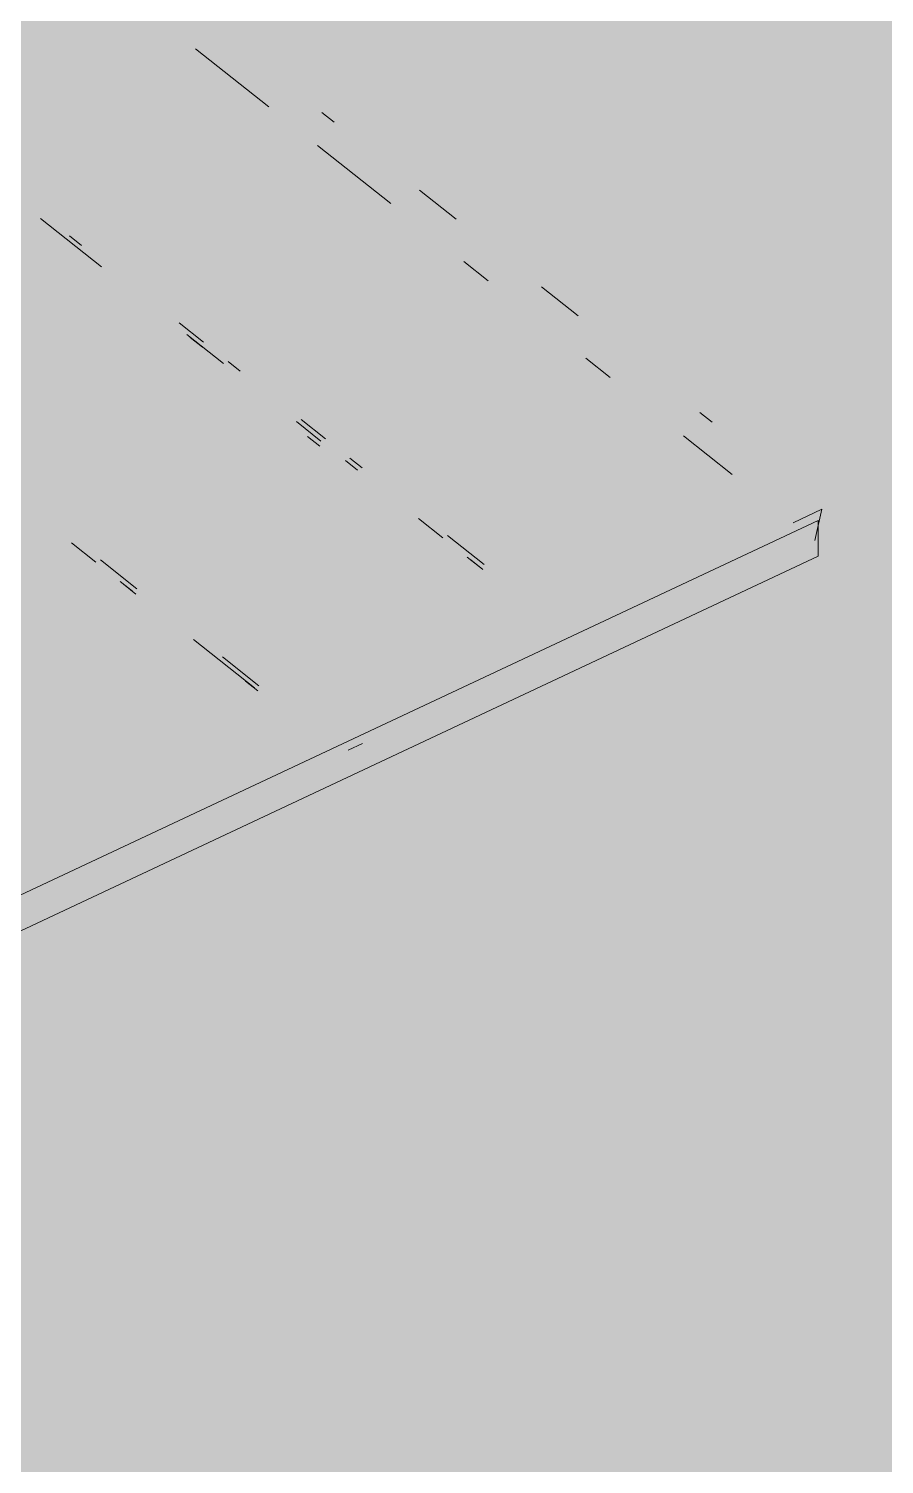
# Model space of a CAD drawing. Header units: millimetres. Extents: x 5 to 1315, y 5 to 292.
# Drawn here: x 1191.872 to 1194.201, y 95.489 to 99.397 of the extents above; entities that cross this region are included whole.
import ezdxf

# ---------------------------------------------------------------- set-up
doc = ezdxf.new("R2010")
doc.units = ezdxf.units.MM
doc.layers.add('EXISTING', color=7, linetype='Continuous')
doc.layers.add('IMAGES', color=7, linetype='Continuous')

# ---------------------------------------------------------------- blocks, each defined once
blk = doc.blocks.new('SHEET_03')
at = {"layer": 'EXISTING', "color": 250, "lineweight": 9}
for p, q in [((292.3264, 99.3426), (292.5256, 99.1846)), ((292.7032, 99.1422), (292.6701, 99.1686)), ((292.6584, 99.0792), (292.8576, 98.9212)), ((293.0352, 98.8788), (292.9356, 98.9579)), ((291.904, 98.8804), (292.07, 98.7487)), ((292.0161, 98.8072), (291.9829, 98.8336)), ((293.0567, 98.7632), (293.1231, 98.7105)), ((293.3672, 98.6154), (293.2676, 98.6945)), ((292.3481, 98.5438), (292.2817, 98.5965)), ((292.3024, 98.5643), (292.402, 98.4853)), ((292.3449, 98.5302), (292.3117, 98.5566)), ((292.4477, 98.4648), (292.4145, 98.4912)), ((293.3887, 98.4998), (293.4551, 98.4471)), ((292.6011, 98.3273), (292.6675, 98.2746)), ((292.68, 98.2805), (292.6136, 98.3331)), ((293.7323, 98.3257), (293.6991, 98.3521)), ((293.6543, 98.2891), (293.787, 98.1837)), ((292.6644, 98.261), (292.6312, 98.2873)), ((292.7339, 98.2219), (292.7671, 98.1956)), ((292.7796, 98.2014), (292.7464, 98.2278)), ((290.1446, 96.2382), (294.0213, 98.0582)), ((292.9331, 98.0639), (292.9995, 98.0112)), ((294.0311, 98.0887), (293.953, 98.052)), ((294.0115, 98.0035), (294.0311, 98.0887)), ((294.0213, 98.0582), (294.0213, 97.9607)), ((293.1116, 97.938), (293.012, 98.0171)), ((291.9882, 97.9976), (292.0546, 97.9449)), ((290.1446, 96.1407), (294.0213, 97.9607)), ((292.1667, 97.8718), (292.0671, 97.9508)), ((293.0659, 97.9585), (293.0991, 97.9322)), ((293.1084, 97.9244), (293.0752, 97.9508)), ((292.121, 97.8922), (292.1542, 97.8659)), ((292.1636, 97.8581), (292.1304, 97.8845)), ((292.3202, 97.7342), (292.4862, 97.6025)), ((292.4986, 97.6084), (292.3991, 97.6874)), ((292.4955, 97.5948), (292.4623, 97.6211)), ((292.7414, 97.4332), (292.7802, 97.4514))]:
    blk.add_line(p, q, dxfattribs=at)
at = {"layer": 'IMAGES', "color": 7}
for points in [[(291.4545, 99.3884), (291.9364, 99.3884), (291.4545, 99.4848), (291.9364, 99.4848)], [(291.9364, 99.3884), (292.1291, 99.3884), (291.9364, 99.4848), (292.1291, 99.4848)], [(292.1291, 99.3884), (292.2255, 99.3884), (292.1291, 99.4848), (292.2255, 99.4848)], [(292.2255, 99.3884), (292.3218, 99.3884), (292.2255, 99.4848), (292.3218, 99.4848)], [(292.3218, 99.3884), (292.4182, 99.3884), (292.3218, 99.4848), (292.4182, 99.4848)], [(292.4182, 99.3884), (292.5145, 99.3884), (292.4182, 99.4848), (292.5145, 99.4848)], [(292.5145, 99.3884), (292.6109, 99.3884), (292.5145, 99.4848), (292.6109, 99.4848)], [(292.6109, 99.3884), (294.5382, 99.3884), (292.6109, 99.4848), (294.5382, 99.4848)], [(291.5509, 99.292), (292.0327, 99.292), (291.5509, 99.3884), (292.0327, 99.3884)], [(292.0327, 99.292), (292.1291, 99.292), (292.0327, 99.3884), (292.1291, 99.3884)], [(292.1291, 99.292), (292.2255, 99.292), (292.1291, 99.3884), (292.2255, 99.3884)], [(292.2255, 99.292), (292.4182, 99.292), (292.2255, 99.3884), (292.4182, 99.3884)], [(292.4182, 99.292), (292.7073, 99.292), (292.4182, 99.3884), (292.7073, 99.3884)], [(292.7073, 99.292), (292.8036, 99.292), (292.7073, 99.3884), (292.8036, 99.3884)], [(292.8036, 99.292), (295.02, 99.292), (292.8036, 99.3884), (295.02, 99.3884)], [(291.6473, 99.1956), (292.1291, 99.1956), (291.6473, 99.292), (292.1291, 99.292)], [(292.1291, 99.1956), (292.3218, 99.1956), (292.1291, 99.292), (292.3218, 99.292)], [(292.3218, 99.1956), (292.4182, 99.1956), (292.3218, 99.292), (292.4182, 99.292)], [(292.4182, 99.1956), (292.5145, 99.1956), (292.4182, 99.292), (292.5145, 99.292)], [(292.5145, 99.1956), (292.7073, 99.1956), (292.5145, 99.292), (292.7073, 99.292)], [(292.7073, 99.1956), (292.8036, 99.1956), (292.7073, 99.292), (292.8036, 99.292)], [(292.8036, 99.1956), (295.1164, 99.1956), (292.8036, 99.292), (295.1164, 99.292)], [(291.84, 99.0992), (292.3218, 99.0992), (291.84, 99.1956), (292.3218, 99.1956)], [(292.3218, 99.0992), (292.4182, 99.0992), (292.3218, 99.1956), (292.4182, 99.1956)], [(292.4182, 99.0992), (292.5145, 99.0992), (292.4182, 99.1956), (292.5145, 99.1956)], [(292.5145, 99.0992), (292.6109, 99.0992), (292.5145, 99.1956), (292.6109, 99.1956)], [(292.6109, 99.0992), (292.8036, 99.0992), (292.6109, 99.1956), (292.8036, 99.1956)], [(292.8036, 99.0992), (292.9964, 99.0992), (292.8036, 99.1956), (292.9964, 99.1956)], [(292.9964, 99.0992), (295.6945, 99.0992), (292.9964, 99.1956), (295.6945, 99.1956)], [(291.84, 99.0028), (291.9364, 99.0028), (291.84, 99.0992), (291.9364, 99.0992)], [(291.9364, 99.0028), (292.4182, 99.0028), (291.9364, 99.0992), (292.4182, 99.0992)], [(292.4182, 99.0028), (292.5145, 99.0028), (292.4182, 99.0992), (292.5145, 99.0992)], [(292.5145, 99.0028), (292.6109, 99.0028), (292.5145, 99.0992), (292.6109, 99.0992)], [(292.6109, 99.0028), (292.7073, 99.0028), (292.6109, 99.0992), (292.7073, 99.0992)], [(292.7073, 99.0028), (292.8036, 99.0028), (292.7073, 99.0992), (292.8036, 99.0992)], [(292.8036, 99.0028), (292.9, 99.0028), (292.8036, 99.0992), (292.9, 99.0992)], [(292.9, 99.0028), (292.9964, 99.0028), (292.9, 99.0992), (292.9964, 99.0992)], [(292.9964, 99.0028), (293.0927, 99.0028), (292.9964, 99.0992), (293.0927, 99.0992)], [(293.0927, 99.0028), (295.5982, 99.0028), (293.0927, 99.0992), (295.5982, 99.0992)], [(291.84, 98.9064), (291.9364, 98.9064), (291.84, 99.0028), (291.9364, 99.0028)], [(291.9364, 98.9064), (292.0327, 98.9064), (291.9364, 99.0028), (292.0327, 99.0028)], [(292.0327, 98.9064), (292.1291, 98.9064), (292.0327, 99.0028), (292.1291, 99.0028)], [(292.1291, 98.9064), (292.5145, 98.9064), (292.1291, 99.0028), (292.5145, 99.0028)], [(292.5145, 98.9064), (292.6109, 98.9064), (292.5145, 99.0028), (292.6109, 99.0028)], [(292.6109, 98.9064), (292.7073, 98.9064), (292.6109, 99.0028), (292.7073, 99.0028)], [(292.7073, 98.9064), (292.8036, 98.9064), (292.7073, 99.0028), (292.8036, 99.0028)], [(292.8036, 98.9064), (292.9, 98.9064), (292.8036, 99.0028), (292.9, 99.0028)], [(292.9, 98.9064), (292.9964, 98.9064), (292.9, 99.0028), (292.9964, 99.0028)], [(292.9964, 98.9064), (293.0927, 98.9064), (292.9964, 99.0028), (293.0927, 99.0028)], [(293.0927, 98.9064), (293.1891, 98.9064), (293.0927, 99.0028), (293.1891, 99.0028)], [(293.1891, 98.9064), (293.2855, 98.9064), (293.1891, 99.0028), (293.2855, 99.0028)], [(293.2855, 98.9064), (295.6945, 98.9064), (293.2855, 99.0028), (295.6945, 99.0028)], [(291.84, 98.81), (292.0327, 98.81), (291.84, 98.9064), (292.0327, 98.9064)], [(292.0327, 98.81), (292.1291, 98.81), (292.0327, 98.9064), (292.1291, 98.9064)], [(292.1291, 98.81), (292.2255, 98.81), (292.1291, 98.9064), (292.2255, 98.9064)], [(292.2255, 98.81), (292.8036, 98.81), (292.2255, 98.9064), (292.8036, 98.9064)], [(292.8036, 98.81), (292.9, 98.81), (292.8036, 98.9064), (292.9, 98.9064)], [(292.9, 98.81), (293.0927, 98.81), (292.9, 98.9064), (293.0927, 98.9064)], [(293.0927, 98.81), (293.1891, 98.81), (293.0927, 98.9064), (293.1891, 98.9064)], [(293.1891, 98.81), (293.2855, 98.81), (293.1891, 98.9064), (293.2855, 98.9064)], [(293.2855, 98.81), (293.3818, 98.81), (293.2855, 98.9064), (293.3818, 98.9064)], [(293.3818, 98.81), (296.1764, 98.81), (293.3818, 98.9064), (296.1764, 98.9064)], [(291.84, 98.7136), (291.9364, 98.7136), (291.84, 98.81), (291.9364, 98.81)], [(291.9364, 98.7136), (292.1291, 98.7136), (291.9364, 98.81), (292.1291, 98.81)], [(292.1291, 98.7136), (292.2255, 98.7136), (292.1291, 98.81), (292.2255, 98.81)], [(292.2255, 98.7136), (292.3218, 98.7136), (292.2255, 98.81), (292.3218, 98.81)], [(292.3218, 98.7136), (292.8036, 98.7136), (292.3218, 98.81), (292.8036, 98.81)], [(292.8036, 98.7136), (292.9, 98.7136), (292.8036, 98.81), (292.9, 98.81)], [(292.9, 98.7136), (292.9964, 98.7136), (292.9, 98.81), (292.9964, 98.81)], [(292.9964, 98.7136), (293.0927, 98.7136), (292.9964, 98.81), (293.0927, 98.81)], [(293.0927, 98.7136), (293.2855, 98.7136), (293.0927, 98.81), (293.2855, 98.81)], [(293.2855, 98.7136), (293.3818, 98.7136), (293.2855, 98.81), (293.3818, 98.81)], [(293.3818, 98.7136), (293.4782, 98.7136), (293.3818, 98.81), (293.4782, 98.81)], [(293.4782, 98.7136), (296.1764, 98.7136), (293.4782, 98.81), (296.1764, 98.81)], [(291.4545, 98.6172), (291.9364, 98.6172), (291.4545, 98.7136), (291.9364, 98.7136)], [(291.9364, 98.6172), (292.0327, 98.6172), (291.9364, 98.7136), (292.0327, 98.7136)], [(292.0327, 98.6172), (292.1291, 98.6172), (292.0327, 98.7136), (292.1291, 98.7136)], [(292.1291, 98.6172), (292.2255, 98.6172), (292.1291, 98.7136), (292.2255, 98.7136)], [(292.2255, 98.6172), (292.3218, 98.6172), (292.2255, 98.7136), (292.3218, 98.7136)], [(292.3218, 98.6172), (292.9, 98.6172), (292.3218, 98.7136), (292.9, 98.7136)], [(292.9, 98.6172), (292.9964, 98.6172), (292.9, 98.7136), (292.9964, 98.7136)], [(292.9964, 98.6172), (293.0927, 98.6172), (292.9964, 98.7136), (293.0927, 98.7136)], [(293.0927, 98.6172), (293.1891, 98.6172), (293.0927, 98.7136), (293.1891, 98.7136)], [(293.1891, 98.6172), (293.2855, 98.6172), (293.1891, 98.7136), (293.2855, 98.7136)], [(293.2855, 98.6172), (293.3818, 98.6172), (293.2855, 98.7136), (293.3818, 98.7136)], [(293.3818, 98.6172), (293.4782, 98.6172), (293.3818, 98.7136), (293.4782, 98.7136)], [(293.4782, 98.6172), (293.5745, 98.6172), (293.4782, 98.7136), (293.5745, 98.7136)], [(293.5745, 98.6172), (296.2727, 98.6172), (293.5745, 98.7136), (296.2727, 98.7136)], [(291.5509, 98.5208), (292.0327, 98.5208), (291.5509, 98.6172), (292.0327, 98.6172)], [(292.0327, 98.5208), (292.1291, 98.5208), (292.0327, 98.6172), (292.1291, 98.6172)], [(292.1291, 98.5208), (292.2255, 98.5208), (292.1291, 98.6172), (292.2255, 98.6172)], [(292.2255, 98.5208), (292.4182, 98.5208), (292.2255, 98.6172), (292.4182, 98.6172)], [(292.4182, 98.5208), (292.9964, 98.5208), (292.4182, 98.6172), (292.9964, 98.6172)], [(292.9964, 98.5208), (293.0927, 98.5208), (292.9964, 98.6172), (293.0927, 98.6172)], [(293.0927, 98.5208), (293.1891, 98.5208), (293.0927, 98.6172), (293.1891, 98.6172)], [(293.1891, 98.5208), (293.2855, 98.5208), (293.1891, 98.6172), (293.2855, 98.6172)], [(293.2855, 98.5208), (293.4782, 98.5208), (293.2855, 98.6172), (293.4782, 98.6172)], [(293.4782, 98.4244), (293.5745, 98.4244), (293.4782, 98.6172), (293.5745, 98.6172)], [(293.5745, 98.5208), (293.6709, 98.5208), (293.5745, 98.6172), (293.6709, 98.6172)], [(293.6709, 98.5208), (296.4655, 98.5208), (293.6709, 98.6172), (296.4655, 98.6172)], [(291.6473, 98.4244), (292.2255, 98.4244), (291.6473, 98.5208), (292.2255, 98.5208)], [(292.2255, 98.4244), (292.3218, 98.4244), (292.2255, 98.5208), (292.3218, 98.5208)], [(292.3218, 98.4244), (292.5145, 98.4244), (292.3218, 98.5208), (292.5145, 98.5208)], [(292.5145, 98.4244), (292.6109, 98.4244), (292.5145, 98.5208), (292.6109, 98.5208)], [(292.6109, 98.4244), (292.7073, 98.4244), (292.6109, 98.5208), (292.7073, 98.5208)], [(292.7073, 98.4244), (293.1891, 98.4244), (292.7073, 98.5208), (293.1891, 98.5208)], [(293.1891, 98.4244), (293.2855, 98.4244), (293.1891, 98.5208), (293.2855, 98.5208)], [(293.2855, 98.4244), (293.3818, 98.4244), (293.2855, 98.5208), (293.3818, 98.5208)], [(293.3818, 98.4244), (293.4782, 98.4244), (293.3818, 98.5208), (293.4782, 98.5208)], [(293.5745, 98.4244), (293.6709, 98.4244), (293.5745, 98.5208), (293.6709, 98.5208)], [(293.6709, 98.4244), (293.7673, 98.4244), (293.6709, 98.5208), (293.7673, 98.5208)], [(293.7673, 98.4244), (293.8636, 98.4244), (293.7673, 98.5208), (293.8636, 98.5208)], [(293.8636, 98.328), (296.8509, 98.328), (293.8636, 98.5208), (296.8509, 98.5208)], [(291.7436, 98.328), (292.3218, 98.328), (291.7436, 98.4244), (292.3218, 98.4244)], [(292.3218, 98.328), (292.4182, 98.328), (292.3218, 98.4244), (292.4182, 98.4244)], [(292.4182, 98.328), (292.5145, 98.328), (292.4182, 98.4244), (292.5145, 98.4244)], [(292.5145, 98.328), (292.7073, 98.328), (292.5145, 98.4244), (292.7073, 98.4244)], [(292.7073, 98.328), (293.2855, 98.328), (292.7073, 98.4244), (293.2855, 98.4244)], [(293.2855, 98.328), (293.3818, 98.328), (293.2855, 98.4244), (293.3818, 98.4244)], [(293.3818, 98.328), (293.4782, 98.328), (293.3818, 98.4244), (293.4782, 98.4244)], [(293.4782, 98.328), (293.5745, 98.328), (293.4782, 98.4244), (293.5745, 98.4244)], [(293.5745, 98.328), (293.6709, 98.328), (293.5745, 98.4244), (293.6709, 98.4244)], [(293.6709, 98.328), (293.7673, 98.328), (293.6709, 98.4244), (293.7673, 98.4244)], [(293.7673, 98.328), (293.8636, 98.328), (293.7673, 98.4244), (293.8636, 98.4244)], [(291.84, 98.2316), (291.9364, 98.2316), (291.84, 98.328), (291.9364, 98.328)], [(291.9364, 98.2316), (292.4182, 98.2316), (291.9364, 98.328), (292.4182, 98.328)], [(292.4182, 98.2316), (292.5145, 98.2316), (292.4182, 98.328), (292.5145, 98.328)], [(292.5145, 98.2316), (292.6109, 98.2316), (292.5145, 98.328), (292.6109, 98.328)], [(292.6109, 98.2316), (292.7073, 98.2316), (292.6109, 98.328), (292.7073, 98.328)], [(292.7073, 98.1352), (292.8036, 98.1352), (292.7073, 98.328), (292.8036, 98.328)], [(292.8036, 98.2316), (292.9, 98.2316), (292.8036, 98.328), (292.9, 98.328)], [(292.9, 98.2316), (293.3818, 98.2316), (292.9, 98.328), (293.3818, 98.328)], [(293.3818, 98.2316), (293.4782, 98.2316), (293.3818, 98.328), (293.4782, 98.328)], [(293.4782, 98.2316), (293.5745, 98.2316), (293.4782, 98.328), (293.5745, 98.328)], [(293.5745, 98.2316), (293.6709, 98.2316), (293.5745, 98.328), (293.6709, 98.328)], [(293.6709, 98.2316), (293.7673, 98.2316), (293.6709, 98.328), (293.7673, 98.328)], [(293.7673, 98.2316), (293.8636, 98.2316), (293.7673, 98.328), (293.8636, 98.328)], [(293.8636, 98.2316), (293.96, 98.2316), (293.8636, 98.328), (293.96, 98.328)], [(293.96, 98.2316), (294.0564, 98.2316), (293.96, 98.328), (294.0564, 98.328)], [(294.0564, 98.2316), (297.3327, 98.2316), (294.0564, 98.328), (297.3327, 98.328)], [(291.84, 98.1352), (292.0327, 98.1352), (291.84, 98.2316), (292.0327, 98.2316)], [(292.0327, 98.1352), (292.5145, 98.1352), (292.0327, 98.2316), (292.5145, 98.2316)], [(292.5145, 98.1352), (292.7073, 98.1352), (292.5145, 98.2316), (292.7073, 98.2316)], [(292.8036, 98.1352), (292.9, 98.1352), (292.8036, 98.2316), (292.9, 98.2316)], [(292.9, 98.1352), (292.9964, 98.1352), (292.9, 98.2316), (292.9964, 98.2316)], [(292.9964, 98.1352), (293.0927, 98.1352), (292.9964, 98.2316), (293.0927, 98.2316)], [(293.0927, 98.1352), (293.4782, 98.1352), (293.0927, 98.2316), (293.4782, 98.2316)], [(293.4782, 98.1352), (293.5745, 98.1352), (293.4782, 98.2316), (293.5745, 98.2316)], [(293.5745, 98.1352), (293.6709, 98.1352), (293.5745, 98.2316), (293.6709, 98.2316)], [(293.6709, 98.1352), (293.7673, 98.1352), (293.6709, 98.2316), (293.7673, 98.2316)], [(293.7673, 98.1352), (293.8636, 98.1352), (293.7673, 98.2316), (293.8636, 98.2316)], [(293.8636, 98.1352), (293.96, 98.1352), (293.8636, 98.2316), (293.96, 98.2316)], [(293.96, 98.1352), (294.0564, 98.1352), (293.96, 98.2316), (294.0564, 98.2316)], [(294.0564, 98.1352), (294.1527, 98.1352), (294.0564, 98.2316), (294.1527, 98.2316)], [(294.1527, 98.1352), (297.3327, 98.1352), (294.1527, 98.2316), (297.3327, 98.2316)], [(291.84, 98.0387), (291.9364, 98.0387), (291.84, 98.1352), (291.9364, 98.1352)], [(291.9364, 98.0387), (292.0327, 98.0387), (291.9364, 98.1352), (292.0327, 98.1352)], [(292.0327, 98.0387), (292.1291, 98.0387), (292.0327, 98.1352), (292.1291, 98.1352)], [(292.1291, 98.0387), (292.7073, 98.0387), (292.1291, 98.1352), (292.7073, 98.1352)], [(292.7073, 98.0387), (292.8036, 98.0387), (292.7073, 98.1352), (292.8036, 98.1352)], [(292.8036, 98.0387), (292.9964, 98.0387), (292.8036, 98.1352), (292.9964, 98.1352)], [(292.9964, 98.0387), (293.0927, 98.0387), (292.9964, 98.1352), (293.0927, 98.1352)], [(293.0927, 98.0387), (293.1891, 98.0387), (293.0927, 98.1352), (293.1891, 98.1352)], [(293.1891, 98.0387), (293.5745, 98.0387), (293.1891, 98.1352), (293.5745, 98.1352)], [(293.5745, 98.0387), (293.7673, 98.0387), (293.5745, 98.1352), (293.7673, 98.1352)], [(293.7673, 98.0387), (293.8636, 98.0387), (293.7673, 98.1352), (293.8636, 98.1352)], [(293.8636, 98.0387), (294.1527, 98.0387), (293.8636, 98.1352), (294.1527, 98.1352)], [(294.1527, 97.8459), (294.2491, 97.8459), (294.1527, 98.1352), (294.2491, 98.1352)], [(291.84, 97.9423), (291.9364, 97.9423), (291.84, 98.0387), (291.9364, 98.0387)], [(291.9364, 97.9423), (292.1291, 97.9423), (291.9364, 98.0387), (292.1291, 98.0387)], [(292.1291, 97.9423), (292.2255, 97.9423), (292.1291, 98.0387), (292.2255, 98.0387)], [(292.2255, 97.9423), (292.8036, 97.9423), (292.2255, 98.0387), (292.8036, 98.0387)], [(292.8036, 97.9423), (292.9, 97.9423), (292.8036, 98.0387), (292.9, 98.0387)], [(292.9, 97.9423), (292.9964, 97.9423), (292.9, 98.0387), (292.9964, 98.0387)], [(292.9964, 97.8459), (293.0927, 97.8459), (292.9964, 98.0387), (293.0927, 98.0387)], [(293.0927, 97.9423), (293.1891, 97.9423), (293.0927, 98.0387), (293.1891, 98.0387)], [(293.1891, 97.9423), (293.2855, 97.9423), (293.1891, 98.0387), (293.2855, 98.0387)], [(293.2855, 97.9423), (293.3818, 97.9423), (293.2855, 98.0387), (293.3818, 98.0387)], [(293.3818, 97.9423), (293.4782, 97.9423), (293.3818, 98.0387), (293.4782, 98.0387)], [(293.4782, 97.9423), (293.5745, 97.9423), (293.4782, 98.0387), (293.5745, 98.0387)], [(293.5745, 97.9423), (293.6709, 97.9423), (293.5745, 98.0387), (293.6709, 98.0387)], [(293.6709, 97.9423), (293.7673, 97.9423), (293.6709, 98.0387), (293.7673, 98.0387)], [(293.7673, 97.9423), (293.8636, 97.9423), (293.7673, 98.0387), (293.8636, 98.0387)], [(293.8636, 97.9423), (293.96, 97.9423), (293.8636, 98.0387), (293.96, 98.0387)], [(293.96, 97.9423), (294.0564, 97.9423), (293.96, 98.0387), (294.0564, 98.0387)], [(294.0564, 97.9423), (294.1527, 97.9423), (294.0564, 98.0387), (294.1527, 98.0387)], [(291.84, 97.8459), (292.0327, 97.8459), (291.84, 97.9423), (292.0327, 97.9423)], [(292.0327, 97.8459), (292.2255, 97.8459), (292.0327, 97.9423), (292.2255, 97.9423)], [(292.2255, 97.8459), (292.3218, 97.8459), (292.2255, 97.9423), (292.3218, 97.9423)], [(292.3218, 97.8459), (292.4182, 97.8459), (292.3218, 97.9423), (292.4182, 97.9423)], [(292.4182, 97.8459), (292.9, 97.8459), (292.4182, 97.9423), (292.9, 97.9423)], [(292.9, 97.8459), (292.9964, 97.8459), (292.9, 97.9423), (292.9964, 97.9423)], [(293.0927, 97.8459), (293.1891, 97.8459), (293.0927, 97.9423), (293.1891, 97.9423)], [(293.1891, 97.7495), (293.2855, 97.7495), (293.1891, 97.9423), (293.2855, 97.9423)], [(293.2855, 97.8459), (293.4782, 97.8459), (293.2855, 97.9423), (293.4782, 97.9423)], [(293.4782, 97.8459), (293.5745, 97.8459), (293.4782, 97.9423), (293.5745, 97.9423)], [(293.5745, 97.8459), (293.6709, 97.8459), (293.5745, 97.9423), (293.6709, 97.9423)], [(293.6709, 97.8459), (293.7673, 97.8459), (293.6709, 97.9423), (293.7673, 97.9423)], [(293.7673, 97.8459), (293.8636, 97.8459), (293.7673, 97.9423), (293.8636, 97.9423)], [(293.8636, 97.8459), (293.96, 97.8459), (293.8636, 97.9423), (293.96, 97.9423)], [(293.96, 97.8459), (294.0564, 97.8459), (293.96, 97.9423), (294.0564, 97.9423)], [(294.0564, 97.8459), (294.1527, 97.8459), (294.0564, 97.9423), (294.1527, 97.9423)], [(291.5509, 97.7495), (292.0327, 97.7495), (291.5509, 97.8459), (292.0327, 97.8459)], [(292.0327, 97.7495), (292.1291, 97.7495), (292.0327, 97.8459), (292.1291, 97.8459)], [(292.1291, 97.7495), (292.2255, 97.7495), (292.1291, 97.8459), (292.2255, 97.8459)], [(292.2255, 97.7495), (292.3218, 97.7495), (292.2255, 97.8459), (292.3218, 97.8459)], [(292.3218, 97.7495), (292.4182, 97.7495), (292.3218, 97.8459), (292.4182, 97.8459)], [(292.4182, 97.7495), (292.5145, 97.7495), (292.4182, 97.8459), (292.5145, 97.8459)], [(292.5145, 97.7495), (292.9964, 97.7495), (292.5145, 97.8459), (292.9964, 97.8459)], [(292.9964, 97.7495), (293.0927, 97.7495), (292.9964, 97.8459), (293.0927, 97.8459)], [(293.0927, 97.7495), (293.1891, 97.7495), (293.0927, 97.8459), (293.1891, 97.8459)], [(293.2855, 97.7495), (293.4782, 97.7495), (293.2855, 97.8459), (293.4782, 97.8459)], [(293.4782, 97.7495), (293.5745, 97.7495), (293.4782, 97.8459), (293.5745, 97.8459)], [(293.5745, 97.7495), (293.7673, 97.7495), (293.5745, 97.8459), (293.7673, 97.8459)], [(293.7673, 97.7495), (293.8636, 97.7495), (293.7673, 97.8459), (293.8636, 97.8459)], [(293.8636, 97.7495), (293.96, 97.7495), (293.8636, 97.8459), (293.96, 97.8459)], [(293.96, 97.7495), (294.0564, 97.7495), (293.96, 97.8459), (294.0564, 97.8459)], [(294.0564, 97.7495), (294.1527, 97.7495), (294.0564, 97.8459), (294.1527, 97.8459)], [(294.1527, 97.7495), (298.1036, 97.7495), (294.1527, 97.8459), (298.1036, 97.8459)], [(291.6473, 97.6531), (292.1291, 97.6531), (291.6473, 97.7495), (292.1291, 97.7495)], [(292.1291, 97.6531), (292.2255, 97.6531), (292.1291, 97.7495), (292.2255, 97.7495)], [(292.2255, 97.6531), (292.3218, 97.6531), (292.2255, 97.7495), (292.3218, 97.7495)], [(292.3218, 97.6531), (292.4182, 97.6531), (292.3218, 97.7495), (292.4182, 97.7495)], [(292.4182, 97.6531), (292.5145, 97.6531), (292.4182, 97.7495), (292.5145, 97.7495)], [(292.5145, 97.6531), (292.6109, 97.6531), (292.5145, 97.7495), (292.6109, 97.7495)], [(292.6109, 97.6531), (292.8036, 97.6531), (292.6109, 97.7495), (292.8036, 97.7495)], [(292.8036, 97.6531), (292.9964, 97.6531), (292.8036, 97.7495), (292.9964, 97.7495)], [(292.9964, 97.6531), (293.0927, 97.6531), (292.9964, 97.7495), (293.0927, 97.7495)], [(293.0927, 97.5567), (293.1891, 97.5567), (293.0927, 97.7495), (293.1891, 97.7495)], [(293.1891, 97.6531), (293.2855, 97.6531), (293.1891, 97.7495), (293.2855, 97.7495)], [(293.2855, 97.6531), (293.4782, 97.6531), (293.2855, 97.7495), (293.4782, 97.7495)], [(293.4782, 97.6531), (293.5745, 97.6531), (293.4782, 97.7495), (293.5745, 97.7495)], [(293.5745, 97.6531), (293.6709, 97.6531), (293.5745, 97.7495), (293.6709, 97.7495)], [(293.6709, 97.6531), (293.7673, 97.6531), (293.6709, 97.7495), (293.7673, 97.7495)], [(293.7673, 97.6531), (293.96, 97.6531), (293.7673, 97.7495), (293.96, 97.7495)], [(293.96, 97.6531), (298.5855, 97.6531), (293.96, 97.7495), (298.5855, 97.7495)], [(291.7436, 97.5567), (292.2255, 97.5567), (291.7436, 97.6531), (292.2255, 97.6531)], [(292.2255, 97.5567), (292.3218, 97.5567), (292.2255, 97.6531), (292.3218, 97.6531)], [(292.3218, 97.5567), (292.4182, 97.5567), (292.3218, 97.6531), (292.4182, 97.6531)], [(292.4182, 97.5567), (292.5145, 97.5567), (292.4182, 97.6531), (292.5145, 97.6531)], [(292.5145, 97.5567), (292.6109, 97.5567), (292.5145, 97.6531), (292.6109, 97.6531)], [(292.6109, 97.5567), (292.7073, 97.5567), (292.6109, 97.6531), (292.7073, 97.6531)], [(292.7073, 97.5567), (292.8036, 97.5567), (292.7073, 97.6531), (292.8036, 97.6531)], [(292.8036, 97.5567), (292.9, 97.5567), (292.8036, 97.6531), (292.9, 97.6531)], [(292.9, 97.5567), (292.9964, 97.5567), (292.9, 97.6531), (292.9964, 97.6531)], [(292.9964, 97.5567), (293.0927, 97.5567), (292.9964, 97.6531), (293.0927, 97.6531)], [(293.1891, 97.5567), (293.2855, 97.5567), (293.1891, 97.6531), (293.2855, 97.6531)], [(293.2855, 97.5567), (293.3818, 97.5567), (293.2855, 97.6531), (293.3818, 97.6531)], [(293.3818, 97.5567), (293.4782, 97.5567), (293.3818, 97.6531), (293.4782, 97.6531)], [(293.4782, 97.5567), (293.5745, 97.5567), (293.4782, 97.6531), (293.5745, 97.6531)], [(293.5745, 97.5567), (293.7673, 97.5567), (293.5745, 97.6531), (293.7673, 97.6531)], [(293.7673, 97.5567), (298.5855, 97.5567), (293.7673, 97.6531), (298.5855, 97.6531)], [(291.84, 97.4603), (292.3218, 97.4603), (291.84, 97.5567), (292.3218, 97.5567)], [(292.3218, 97.4603), (292.4182, 97.4603), (292.3218, 97.5567), (292.4182, 97.5567)], [(292.4182, 97.4603), (292.5145, 97.4603), (292.4182, 97.5567), (292.5145, 97.5567)], [(292.5145, 97.4603), (292.6109, 97.4603), (292.5145, 97.5567), (292.6109, 97.5567)], [(292.6109, 97.3639), (292.7073, 97.3639), (292.6109, 97.5567), (292.7073, 97.5567)], [(292.7073, 97.4603), (292.8036, 97.4603), (292.7073, 97.5567), (292.8036, 97.5567)], [(292.8036, 97.4603), (292.9, 97.4603), (292.8036, 97.5567), (292.9, 97.5567)], [(292.9, 97.4603), (292.9964, 97.4603), (292.9, 97.5567), (292.9964, 97.5567)], [(292.9964, 97.4603), (293.0927, 97.4603), (292.9964, 97.5567), (293.0927, 97.5567)], [(293.0927, 97.4603), (293.2855, 97.4603), (293.0927, 97.5567), (293.2855, 97.5567)], [(293.2855, 97.4603), (293.3818, 97.4603), (293.2855, 97.5567), (293.3818, 97.5567)], [(293.3818, 97.4603), (293.4782, 97.4603), (293.3818, 97.5567), (293.4782, 97.5567)], [(293.4782, 97.4603), (293.5745, 97.4603), (293.4782, 97.5567), (293.5745, 97.5567)], [(293.5745, 97.4603), (298.6818, 97.4603), (293.5745, 97.5567), (298.6818, 97.5567)], [(291.84, 97.3639), (291.9364, 97.3639), (291.84, 97.4603), (291.9364, 97.4603)], [(291.9364, 97.3639), (292.1291, 97.3639), (291.9364, 97.4603), (292.1291, 97.4603)], [(292.1291, 97.3639), (292.4182, 97.3639), (292.1291, 97.4603), (292.4182, 97.4603)], [(292.4182, 97.3639), (292.6109, 97.3639), (292.4182, 97.4603), (292.6109, 97.4603)], [(292.7073, 97.3639), (292.8036, 97.3639), (292.7073, 97.4603), (292.8036, 97.4603)], [(292.8036, 97.3639), (292.9, 97.3639), (292.8036, 97.4603), (292.9, 97.4603)], [(292.9, 97.3639), (293.0927, 97.3639), (292.9, 97.4603), (293.0927, 97.4603)], [(293.0927, 97.3639), (293.3818, 97.3639), (293.0927, 97.4603), (293.3818, 97.4603)], [(293.3818, 97.3639), (293.4782, 97.3639), (293.3818, 97.4603), (293.4782, 97.4603)], [(293.4782, 97.3639), (299.1636, 97.3639), (293.4782, 97.4603), (299.1636, 97.4603)], [(291.7436, 97.2675), (291.9364, 97.2675), (291.7436, 97.3639), (291.9364, 97.3639)], [(291.9364, 97.2675), (292.0327, 97.2675), (291.9364, 97.3639), (292.0327, 97.3639)], [(292.0327, 97.2675), (292.1291, 97.2675), (292.0327, 97.3639), (292.1291, 97.3639)], [(292.1291, 97.2675), (292.2255, 97.2675), (292.1291, 97.3639), (292.2255, 97.3639)], [(292.2255, 97.1711), (292.3218, 97.1711), (292.2255, 97.3639), (292.3218, 97.3639)], [(292.3218, 97.2675), (292.4182, 97.2675), (292.3218, 97.3639), (292.4182, 97.3639)], [(292.4182, 97.2675), (292.5145, 97.2675), (292.4182, 97.3639), (292.5145, 97.3639)], [(292.5145, 97.2675), (292.6109, 97.2675), (292.5145, 97.3639), (292.6109, 97.3639)], [(292.6109, 97.2675), (292.7073, 97.2675), (292.6109, 97.3639), (292.7073, 97.3639)], [(292.7073, 97.2675), (292.8036, 97.2675), (292.7073, 97.3639), (292.8036, 97.3639)], [(292.8036, 97.2675), (292.9964, 97.2675), (292.8036, 97.3639), (292.9964, 97.3639)], [(292.9964, 97.2675), (293.0927, 97.2675), (292.9964, 97.3639), (293.0927, 97.3639)], [(293.0927, 97.2675), (293.1891, 97.2675), (293.0927, 97.3639), (293.1891, 97.3639)], [(293.1891, 97.2675), (299.26, 97.2675), (293.1891, 97.3639), (299.26, 97.3639)], [(291.84, 97.1711), (292.0327, 97.1711), (291.84, 97.2675), (292.0327, 97.2675)], [(292.0327, 97.1711), (292.1291, 97.1711), (292.0327, 97.2675), (292.1291, 97.2675)], [(292.1291, 97.1711), (292.2255, 97.1711), (292.1291, 97.2675), (292.2255, 97.2675)], [(292.3218, 97.0747), (292.4182, 97.0747), (292.3218, 97.2675), (292.4182, 97.2675)], [(292.4182, 97.1711), (292.5145, 97.1711), (292.4182, 97.2675), (292.5145, 97.2675)], [(292.5145, 97.1711), (292.6109, 97.1711), (292.5145, 97.2675), (292.6109, 97.2675)], [(292.6109, 97.1711), (292.7073, 97.1711), (292.6109, 97.2675), (292.7073, 97.2675)], [(292.7073, 97.1711), (292.8036, 97.1711), (292.7073, 97.2675), (292.8036, 97.2675)], [(292.8036, 97.1711), (292.9, 97.1711), (292.8036, 97.2675), (292.9, 97.2675)], [(292.9, 97.1711), (292.9964, 97.1711), (292.9, 97.2675), (292.9964, 97.2675)], [(292.9964, 97.1711), (293.0927, 97.1711), (292.9964, 97.2675), (293.0927, 97.2675)], [(293.0927, 97.1711), (299.26, 97.1711), (293.0927, 97.2675), (299.26, 97.2675)], [(291.84, 96.9783), (291.9364, 96.9783), (291.84, 97.1711), (291.9364, 97.1711)], [(291.9364, 97.0747), (292.0327, 97.0747), (291.9364, 97.1711), (292.0327, 97.1711)], [(292.0327, 97.0747), (292.1291, 97.0747), (292.0327, 97.1711), (292.1291, 97.1711)], [(292.1291, 97.0747), (292.2255, 97.0747), (292.1291, 97.1711), (292.2255, 97.1711)], [(292.2255, 97.0747), (292.3218, 97.0747), (292.2255, 97.1711), (292.3218, 97.1711)], [(292.4182, 97.0747), (292.5145, 97.0747), (292.4182, 97.1711), (292.5145, 97.1711)], [(292.5145, 97.0747), (292.6109, 97.0747), (292.5145, 97.1711), (292.6109, 97.1711)], [(292.6109, 97.0747), (292.7073, 97.0747), (292.6109, 97.1711), (292.7073, 97.1711)], [(292.7073, 97.0747), (292.8036, 97.0747), (292.7073, 97.1711), (292.8036, 97.1711)], [(292.8036, 97.0747), (292.9, 97.0747), (292.8036, 97.1711), (292.9, 97.1711)], [(292.9, 97.0747), (292.9964, 97.0747), (292.9, 97.1711), (292.9964, 97.1711)], [(292.9964, 97.0747), (293.0927, 97.0747), (292.9964, 97.1711), (293.0927, 97.1711)], [(293.0927, 97.0747), (293.1891, 97.0747), (293.0927, 97.1711), (293.1891, 97.1711)], [(293.1891, 97.0747), (293.2855, 97.0747), (293.1891, 97.1711), (293.2855, 97.1711)], [(293.2855, 97.0747), (299.7418, 97.0747), (293.2855, 97.1711), (299.7418, 97.1711)], [(291.9364, 96.9783), (292.1291, 96.9783), (291.9364, 97.0747), (292.1291, 97.0747)], [(292.1291, 96.9783), (292.2255, 96.9783), (292.1291, 97.0747), (292.2255, 97.0747)], [(292.2255, 96.9783), (292.3218, 96.9783), (292.2255, 97.0747), (292.3218, 97.0747)], [(292.3218, 96.9783), (292.4182, 96.9783), (292.3218, 97.0747), (292.4182, 97.0747)], [(292.4182, 96.9783), (292.6109, 96.9783), (292.4182, 97.0747), (292.6109, 97.0747)], [(292.6109, 96.9783), (292.8036, 96.9783), (292.6109, 97.0747), (292.8036, 97.0747)], [(292.8036, 96.9783), (292.9, 96.9783), (292.8036, 97.0747), (292.9, 97.0747)], [(292.9, 96.9783), (292.9964, 96.9783), (292.9, 97.0747), (292.9964, 97.0747)], [(292.9964, 96.9783), (293.0927, 96.9783), (292.9964, 97.0747), (293.0927, 97.0747)], [(293.0927, 96.9783), (293.3818, 96.9783), (293.0927, 97.0747), (293.3818, 97.0747)], [(293.3818, 96.9783), (293.4782, 96.9783), (293.3818, 97.0747), (293.4782, 97.0747)], [(293.4782, 96.9783), (293.5745, 96.9783), (293.4782, 97.0747), (293.5745, 97.0747)], [(293.5745, 96.9783), (299.6455, 96.9783), (293.5745, 97.0747), (299.6455, 97.0747)], [(291.84, 96.8819), (292.0327, 96.8819), (291.84, 96.9783), (292.0327, 96.9783)], [(292.0327, 96.8819), (292.1291, 96.8819), (292.0327, 96.9783), (292.1291, 96.9783)], [(292.1291, 96.8819), (292.3218, 96.8819), (292.1291, 96.9783), (292.3218, 96.9783)], [(292.3218, 96.8819), (293.2855, 96.8819), (292.3218, 96.9783), (293.2855, 96.9783)], [(293.2855, 96.8819), (293.3818, 96.8819), (293.2855, 96.9783), (293.3818, 96.9783)], [(293.3818, 96.8819), (293.4782, 96.8819), (293.3818, 96.9783), (293.4782, 96.9783)], [(293.4782, 96.7855), (293.5745, 96.7855), (293.4782, 96.9783), (293.5745, 96.9783)], [(293.5745, 96.8819), (293.6709, 96.8819), (293.5745, 96.9783), (293.6709, 96.9783)], [(293.6709, 96.8819), (299.26, 96.8819), (293.6709, 96.9783), (299.26, 96.9783)], [(291.84, 96.7855), (292.0327, 96.7855), (291.84, 96.8819), (292.0327, 96.8819)], [(292.0327, 96.7855), (292.1291, 96.7855), (292.0327, 96.8819), (292.1291, 96.8819)], [(292.1291, 96.7855), (293.3818, 96.7855), (292.1291, 96.8819), (293.3818, 96.8819)], [(293.3818, 96.7855), (293.4782, 96.7855), (293.3818, 96.8819), (293.4782, 96.8819)], [(293.5745, 96.7855), (293.6709, 96.7855), (293.5745, 96.8819), (293.6709, 96.8819)], [(293.6709, 96.7855), (293.7673, 96.7855), (293.6709, 96.8819), (293.7673, 96.8819)], [(293.7673, 96.7855), (299.26, 96.7855), (293.7673, 96.8819), (299.26, 96.8819)], [(291.84, 96.6891), (292.0327, 96.6891), (291.84, 96.7855), (292.0327, 96.7855)], [(292.0327, 96.6891), (293.4782, 96.6891), (292.0327, 96.7855), (293.4782, 96.7855)], [(293.4782, 96.6891), (293.5745, 96.6891), (293.4782, 96.7855), (293.5745, 96.7855)], [(293.5745, 96.6891), (293.6709, 96.6891), (293.5745, 96.7855), (293.6709, 96.7855)], [(293.6709, 96.6891), (293.96, 96.6891), (293.6709, 96.7855), (293.96, 96.7855)], [(293.96, 96.6891), (294.0564, 96.6891), (293.96, 96.7855), (294.0564, 96.7855)], [(294.0564, 96.6891), (294.1527, 96.6891), (294.0564, 96.7855), (294.1527, 96.7855)], [(294.1527, 96.6891), (294.2491, 96.6891), (294.1527, 96.7855), (294.2491, 96.7855)], [(291.7436, 96.5927), (293.8636, 96.5927), (291.7436, 96.6891), (293.8636, 96.6891)], [(293.8636, 96.5927), (293.96, 96.5927), (293.8636, 96.6891), (293.96, 96.6891)], [(293.96, 96.5927), (294.0564, 96.5927), (293.96, 96.6891), (294.0564, 96.6891)], [(294.0564, 96.5927), (294.1527, 96.5927), (294.0564, 96.6891), (294.1527, 96.6891)], [(294.1527, 96.5927), (294.2491, 96.5927), (294.1527, 96.6891), (294.2491, 96.6891)], [(291.5509, 96.4963), (293.96, 96.4963), (291.5509, 96.5927), (293.96, 96.5927)], [(293.96, 96.4963), (294.1527, 96.4963), (293.96, 96.5927), (294.1527, 96.5927)], [(294.1527, 96.4963), (294.2491, 96.4963), (294.1527, 96.5927), (294.2491, 96.5927)], [(291.3582, 96.3999), (294.1527, 96.3999), (291.3582, 96.4963), (294.1527, 96.4963)], [(294.1527, 96.3999), (294.2491, 96.3999), (294.1527, 96.4963), (294.2491, 96.4963)], [(291.1655, 96.3035), (294.5382, 96.3035), (291.1655, 96.3999), (294.5382, 96.3999)], [(290.8764, 96.2071), (294.5382, 96.2071), (290.8764, 96.3035), (294.5382, 96.3035)], [(290.6836, 96.1107), (294.6345, 96.1107), (290.6836, 96.2071), (294.6345, 96.2071)], [(290.4909, 96.0143), (295.2127, 96.0143), (290.4909, 96.1107), (295.2127, 96.1107)], [(290.2982, 95.9179), (295.2127, 95.9179), (290.2982, 96.0143), (295.2127, 96.0143)], [(290.2018, 95.8215), (295.3091, 95.8215), (290.2018, 95.9179), (295.3091, 95.9179)], [(289.9127, 95.7251), (295.6945, 95.7251), (289.9127, 95.8215), (295.6945, 95.8215)], [(289.72, 95.6287), (295.8873, 95.6287), (289.72, 95.7251), (295.8873, 95.7251)], [(289.4309, 95.5323), (295.9836, 95.5323), (289.4309, 95.6287), (295.9836, 95.6287)], [(289.3345, 95.4359), (296.3691, 95.4359), (289.3345, 95.5323), (296.3691, 95.5323)]]:
    blk.add_solid(points, dxfattribs=at)

msp = doc.modelspace()

# ---------------------------------------------------------------- block references
msp.add_blockref('SHEET_03', (900, 0))

doc.saveas('drawing.dxf')
